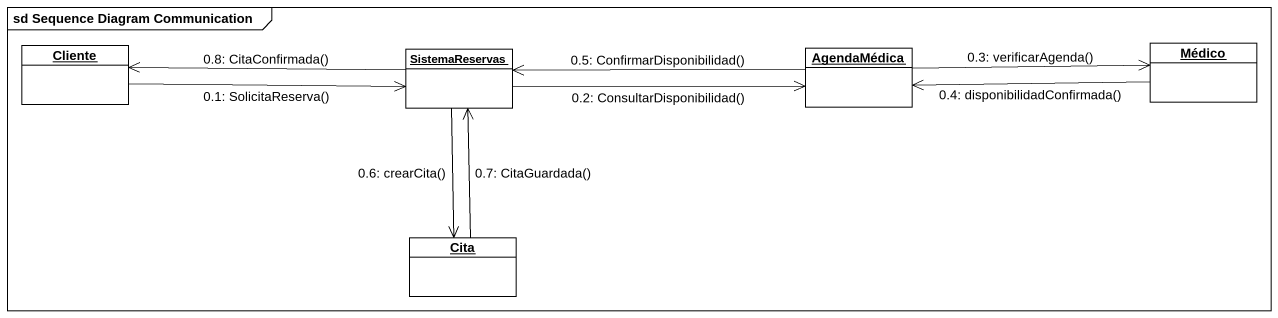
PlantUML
@startuml
mainframe sd Sequence Diagram Communication
hide circle
hide empty members
object Cliente
object SistemaReservas
object AgendaMédica
object Médico
object Cita
Cliente -right-> SistemaReservas : 0.1: SolicitaReserva()
SistemaReservas -right-> AgendaMédica : 0.2: ConsultarDisponibilidad()
AgendaMédica -right-> Médico : 0.3: verificarAgenda()
Médico -left-> AgendaMédica : 0.4: disponibilidadConfirmada()
AgendaMédica -left-> SistemaReservas : 0.5: ConfirmarDisponibilidad()
SistemaReservas --> Cita : 0.6: crearCita()
Cita -up-> SistemaReservas : 0.7: CitaGuardada()
SistemaReservas -left-> Cliente : 0.8: CitaConfirmada()
@enduml
